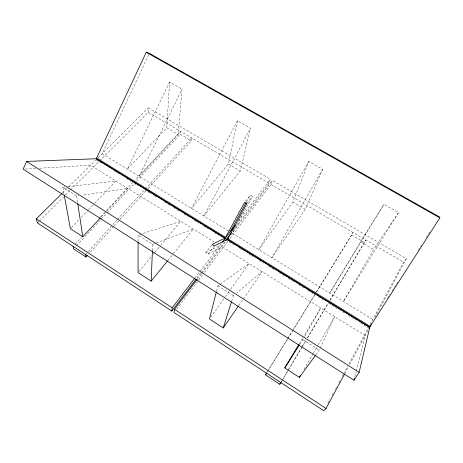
<?xml version="1.0" encoding="UTF-8"?>
<svg xmlns="http://www.w3.org/2000/svg" width="463" height="463" viewBox="0 0 463 463"><rect width="100%" height="100%" fill="white"/><g stroke="black" fill="none" stroke-linecap="round" stroke-linejoin="round"><path stroke-width="0.35" stroke-dasharray="2.31 1.74" d="M138.078 241.553L138.078 235.048L141.47 233.954M99.719 160.806L148.229 112.422L148.322 107.885L270.328 179.21L269.044 183.261L233.138 230.476M152.42 250.824L152.692 244.331L138.078 235.048M169.614 82.055L127.354 169.082L166.807 127.829L169.614 82.055L182.069 89.156L178.145 134.496L139.149 176.305L182.069 89.156M136.458 181.23L180.194 134.218L180.454 131.318L134.652 180.385M148.114 188.429L191.352 140.769L191.688 137.905L146.406 187.648M237.432 120.727L191.508 208.385L228.398 164.052L237.432 120.727L250.529 128.199L240.268 171.026L203.888 215.972L250.529 128.199M354.866 376.778L356.088 371.887M356.261 371.187L365.162 335.553L221.939 246.767L208.072 254.065L205.786 252.636L211.701 244.985M216.516 291.308L217.934 285.775L220.278 284.097M231.714 301.129L233.45 295.631L234.556 294.711M230.157 238.433L271.034 184.43L272.337 180.385L406.358 258.736L375.256 316.721M308.792 161.419L258.886 249.661L292.911 201.984L308.792 161.419L322.589 169.284L305.349 209.299L271.897 257.636L322.589 169.284M315.899 354.797L319.296 350.161L334.622 316.623L318.075 345.138M148.768 54.675L102.161 153.647L229.44 231.622M344.837 373.433L348.257 367.061M349.623 364.514L368.78 328.799M327.897 403.117L329.945 399.303M331.994 395.495L333.36 392.954M335.403 389.146L336.769 386.611M338.818 382.797L340.178 380.262M342.226 376.454L343.251 374.544M343.592 373.913L347.684 366.291M349.05 363.756L368.496 327.567M370.203 324.395L403.632 262.18L406.358 258.736M246.495 201.961L250.269 195.079L252.433 196.37L232.166 233.294L373.548 319.91M299.723 344.484L304.55 336.572M304.903 335.953L320.749 308.017L303.687 336.416M304.041 369.318L313.034 353.819M313.393 353.2L317.711 345.757M398.533 212.592L373.606 249.441L343.424 301.454L398.533 212.592L383.983 204.299L360.555 241.767L329.731 293.067L383.983 204.299M316.518 292.031L353.107 232.553L316.408 292.101M281.255 381.778L288.27 370.006M288.64 369.387L302.298 346.463M302.669 345.844L305.991 340.27M307.467 337.793L328.14 303.103M329.986 300.007L365.839 240.019L330.009 300.146M280.885 382.588L281.99 380.725M282.361 380.106L287.899 370.811M288.27 370.192L301.569 347.875M301.94 347.256L306.002 340.438M307.478 337.955L328.163 303.242M299.237 343.824L303.317 337.029M266.844 372.518L287.274 339.367M287.656 338.754L314.892 294.555M267.747 371.181L287.407 339.275M287.783 338.661L292.321 331.3M292.703 330.686L315.008 294.485M387.514 298.103L390.228 293.86M392.167 290.833L398.371 281.139M418.158 250.246L422.036 244.186M426.301 237.525L430.185 231.465M238.81 305.441L262.162 271.7L236.761 292.871M210.677 317.213L224.839 297.373M225.255 296.789L230.25 289.786M230.667 289.207L248.99 263.534L220.863 283.68M176.669 309.093L204.067 272.898M204.501 272.325L227.981 241.304M197.626 278.79L201.555 273.61M201.995 273.037L226.76 240.424M230.829 235.054L272.337 180.385M196.787 278.257L200.728 273.077M201.168 272.504L224.376 241.987M194.987 277.962L199.808 271.642M200.248 271.069L221.268 243.515M238.352 221.123L270.328 179.21M208.072 254.065L214.392 245.847M246.825 203.662L252.433 196.37M245.512 201.231L250.269 195.079M167.936 260.391L172.925 254.228M173.376 253.672L193.326 229.023L152.692 244.331M138.987 271.509L150.932 257.15M153.23 254.39L154.607 252.734M155.07 252.185L160.123 246.108M160.58 245.558L180.796 221.262L142.147 233.734M90.302 252.156L113.62 226.453M114.106 225.915L119.448 220.023M119.934 219.491L145.683 191.109M85.551 254.505L117.197 219.74M117.683 219.202L144.462 189.784M76.505 245.679L100.581 219.798M101.073 219.265L106.478 213.455M106.97 212.928L134.49 183.342M75.058 244.221L81.465 237.363M100.668 216.788L104.609 212.563M106.583 210.457L132.684 182.491M101.409 216.771L106.305 211.527M106.791 211.001L127.84 188.429L82.275 195.143M71.371 227.611L79.295 219.335M81.274 217.263L88.201 210.017M88.693 209.502L94.139 203.807M94.637 203.292L115.918 181.039L67.818 186.641M37.422 222.94L38.95 221.412M39.465 220.903L63.466 196.966M65.503 194.929L70.098 190.345M70.613 189.836L99.209 161.315M62.534 192.926L68.183 187.324M68.698 186.815L95.963 159.787M98.214 157.553L148.322 107.885M205.786 252.636L219.798 245.436L218.577 244.678M63.952 193.546L62.794 187.226L76.58 195.982L78.716 195.67M62.794 187.226L64.947 186.977M25.297 169.041L36.039 168.416M39.615 168.208L90.453 165.25L214.282 242.016M148.229 112.422L269.044 183.261M271.034 184.43L403.632 262.18M180.194 134.218L191.352 140.769M351.683 234.967L364.323 242.392M166.807 127.829L178.145 134.496M228.398 164.052L240.268 171.026M292.911 201.984L305.349 209.299M360.555 241.767L373.606 249.441M96.576 160.169L100.888 162.826M114.43 171.171L118.742 173.828M126.746 178.764L131.052 181.421M134.131 183.319L138.443 185.976M144.595 189.772L150.753 193.563M153.832 195.461L156.291 196.983M164.296 201.914L170.453 205.711M173.532 207.609L179.071 211.024M183.996 214.062L188.308 216.719M194.466 220.51L198.772 223.172M203.697 226.204L208.009 228.861M214.161 232.657L218.472 235.314M229.214 241.935L233.508 244.586M239.643 248.365L243.937 251.015M248.845 254.042L253.139 256.687M259.28 260.472L263.574 263.117M268.482 266.144L274.617 269.929M278.911 272.574L285.052 276.359M288.119 278.251L293.64 281.654M298.548 284.681L304.683 288.461M307.75 290.353L315.118 294.896M318.185 296.783L324.32 300.568M328.614 303.219L340.27 310.401M342.724 311.917L345.184 313.428M348.251 315.32L356.226 320.24M360.521 322.885L368.496 327.804M217.934 285.775L233.45 295.631M302.79 339.68L319.296 350.161M76.58 195.982L77.564 202.418"/><path stroke-width="0.69" d="M138.078 242.271L138.072 272.614L151.164 281.116L167.484 260.953M151.164 281.116L152.42 250.824M62.019 193.436L36.334 218.895L37.422 222.94L171.831 311.078L172.213 307.814L194.553 278.535M197.192 279.368L174.47 309.29L174.059 312.542L323.805 410.733L326.039 408.482L344.495 374.075M359.143 372.345L369.717 327.474L226.98 239.533L214.392 245.847L212.123 244.441L224.844 238.219L95.864 158.751L26.541 161.431L23.15 169.169L353.992 380.268L359.143 372.345L26.541 161.431M224.63 239.111L224.844 238.219M225.522 237.328L225.307 238.219L96.738 159.023L96.64 157.981L146.256 52.267L149.381 53.372L439.491 216.927L439.85 217.853L369.665 327.15L227.431 239.533L246.825 203.662L244.643 202.354L225.522 237.328L96.64 157.981M353.992 380.268L354.519 378.173M216.337 291.997L209.432 318.961L223.241 327.931L238.399 306.031M223.241 327.931L231.494 301.818M369.104 328.192L371.285 324.135M230.053 231.998L246.154 202.586M280.885 382.588L279.779 384.255L265.478 374.862L266.468 373.132M298.861 344.437L284.768 367.894L299.364 377.374L300.446 375.516M279.779 384.255L280.885 382.397M265.478 374.862L266.613 373.022M284.768 367.894L299.335 345.08M299.364 377.374L315.477 355.376M226.899 240.233L228.213 238.509M171.831 311.078L195.913 279.409M225.689 240.262L231.384 232.779M222.147 242.363L235.285 225.14M369.109 328.18L369.717 327.474M73.09 246.333L73.553 248.851L85.927 256.977L87.385 255.368M64.207 194.946L70.382 228.647L82.808 236.72L100.43 217.824M146.256 52.267L439.85 217.853M227.657 238.642L370.273 326.444M36.334 218.895L172.213 307.814M174.47 309.29L326.039 408.482M77.784 203.842L82.808 236.72M85.551 254.505L85.927 256.977"/></g></svg>
